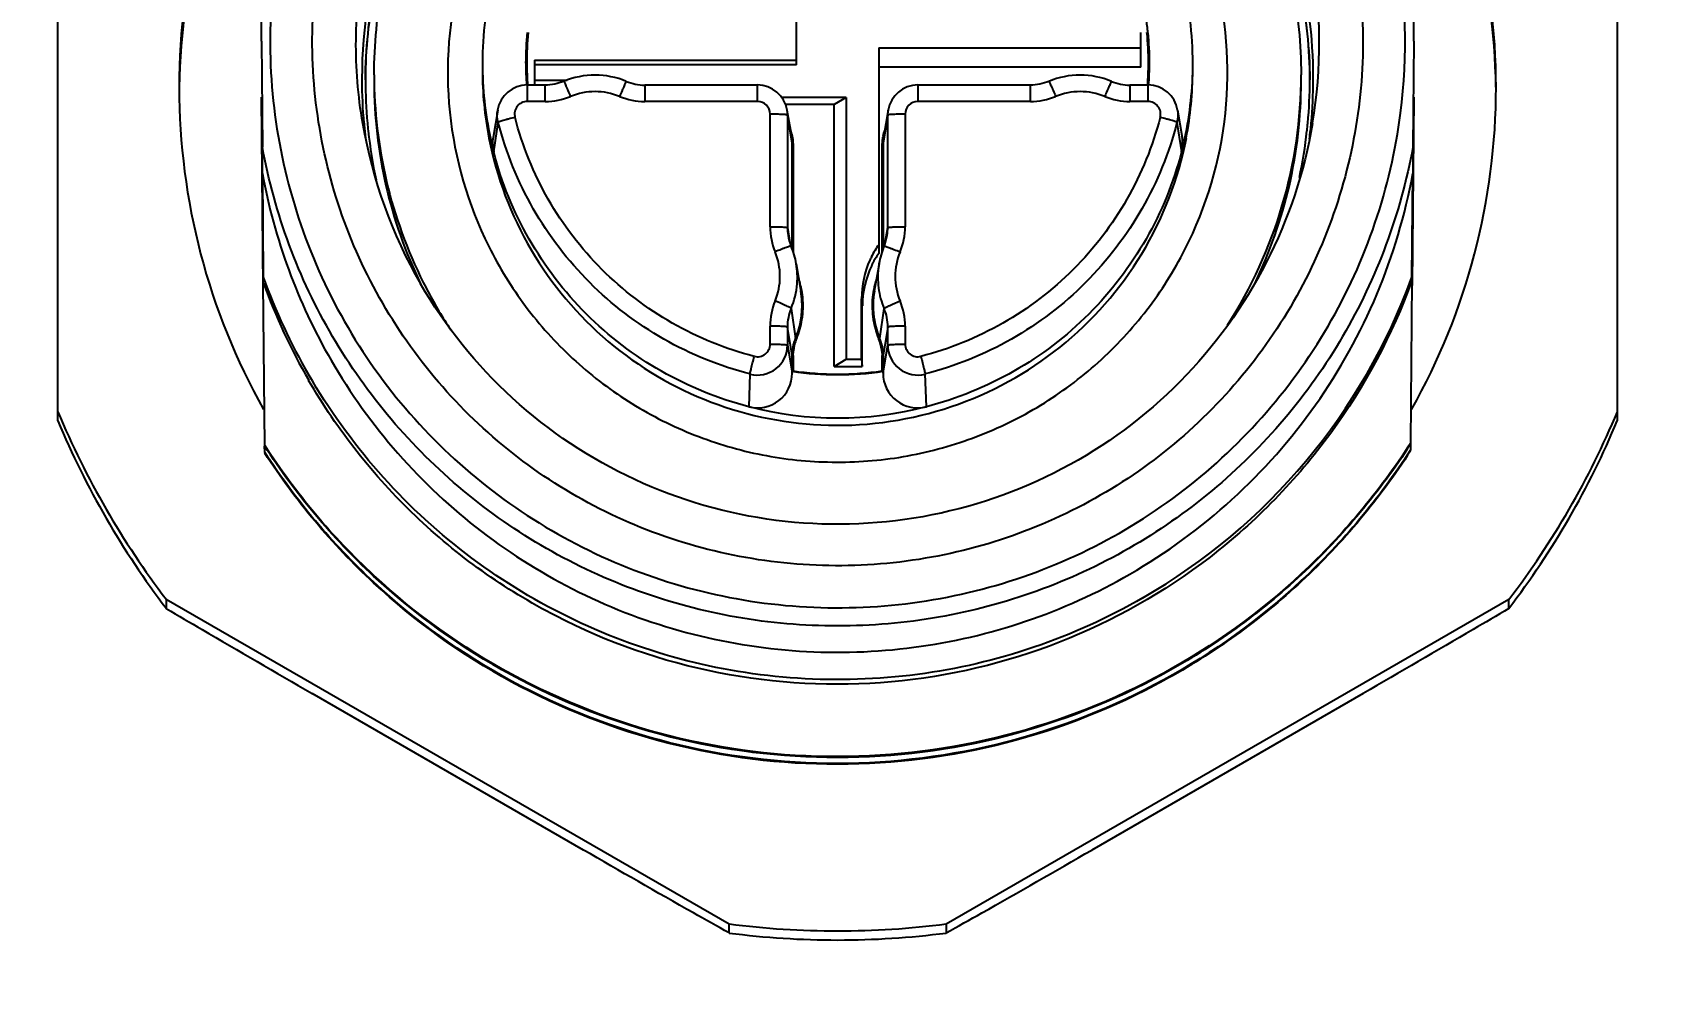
# Model space of a CAD drawing. Header units: millimetres. Extents: x 5828 to 6704, y 123 to 421.
# Drawn here: x 6369.071 to 6370.322, y 231.809 to 232.535 of the extents above; entities that cross this region are included whole.
import ezdxf

# ---------------------------------------------------------------- set-up
doc = ezdxf.new("R2010")
doc.units = ezdxf.units.MM
doc.layers.add('外形图', color=7, linetype='Continuous')
doc.layers.add('尺寸标注', color=7, linetype='Continuous')
doc.styles.add('微软雅黑', font='msyh.ttc', dxfattribs={"height": 1.5})
doc.dimstyles.new('尺寸标注_1_15比例', dxfattribs={"dimtxt": 1.5, "dimasz": 1.25, "dimexe": 0.5, "dimexo": 0.4, "dimgap": 0.5, "dimtad": 1, "dimdec": 1, "dimlfac": 15, "dimdsep": 46, "dimtxsty": '微软雅黑', "dimcen": 0.09, "dimadec": 0, "dimazin": 0, "dimtp": 0.01, "dimtm": 0.01, "dimtfac": 1, "dimtdec": 1, "dimtofl": 0, "dimtmove": 0, "dimatfit": 3, "dimfxl": 1, "dimtolj": 1, "dimarcsym": 0})

# ---------------------------------------------------------------- blocks, each defined once
blk = doc.blocks.new('*D926')
at = {"layer": 'Defpoints', "color": 0}
for p in [(6368.0234, 240.3345), (6379.7301, 240.3345), (6368.0234, 230.7566)]:
    blk.add_point(p, dxfattribs=at)
at = {"layer": '尺寸标注', "color": 0, "lineweight": -2}
for p, q in [((6368.4234, 240.3345), (6380.2301, 240.3345)), ((6379.7301, 232.0066), (6379.7301, 239.0845)), ((6368.4234, 230.7566), (6380.2301, 230.7566))]:
    blk.add_line(p, q, dxfattribs=at)
at = {"layer": '尺寸标注', "color": 0}
for points in [[(6379.9384, 239.0845), (6379.5218, 239.0845), (6379.7301, 240.3345)], [(6379.5218, 232.0066), (6379.9384, 232.0066), (6379.7301, 230.7566)]]:
    blk.add_solid(points, dxfattribs=at)
at = {"layer": '尺寸标注', "color": 0, "insert": (6378.451, 235.2135), "char_height": 1.5, "attachment_point": 5, "rotation": 90, "style": '微软雅黑'}
blk.add_mtext('\\A1;143.7', dxfattribs=at)

msp = doc.modelspace()

# ---------------------------------------------------------------- linework, layer by layer
at = {"layer": '外形图'}
for p, q in [((6369.09, 232.2363), (6369.09, 232.7426)), ((6370.29, 232.7426), (6370.29, 232.2363)), ((6369.6584, 232.51), (6369.6584, 232.6617)), ((6369.2467, 232.5284), (6369.2474, 232.6088)), ((6370.1334, 232.5284), (6370.1327, 232.6088)), ((6369.2467, 232.5284), (6369.2474, 232.4468)), ((6369.9234, 232.5084), (6369.9234, 232.5351)), ((6370.1334, 232.5284), (6370.1327, 232.4468)), ((6369.7217, 232.5233), (6369.9234, 232.5233)), ((6369.7217, 232.5233), (6369.7217, 232.3651)), ((6369.4567, 232.5137), (6369.6584, 232.5137)), ((6369.4567, 232.5137), (6369.4567, 232.4945)), ((6369.6584, 232.51), (6369.4567, 232.51)), ((6369.9234, 232.5084), (6369.7217, 232.5084)), ((6369.4651, 232.4945), (6369.4512, 232.4945)), ((6369.4512, 232.4945), (6369.4512, 232.4819)), ((6369.4567, 232.4982), (6369.482, 232.4982)), ((6369.4651, 232.4819), (6369.4651, 232.4945)), ((6369.6284, 232.4945), (6369.5416, 232.4945)), ((6369.5416, 232.4945), (6369.5416, 232.4819)), ((6369.6284, 232.4819), (6369.6284, 232.4945)), ((6369.8384, 232.4945), (6369.7517, 232.4945)), ((6369.7517, 232.4945), (6369.7517, 232.4819)), ((6369.8384, 232.4819), (6369.8384, 232.4945)), ((6369.9289, 232.4945), (6369.915, 232.4945)), ((6369.915, 232.4945), (6369.915, 232.4819)), ((6369.9289, 232.4819), (6369.9289, 232.4945)), ((6369.248, 232.3383), (6369.2467, 232.4853)), ((6369.4651, 232.4819), (6369.4512, 232.4819)), ((6369.6284, 232.4819), (6369.5416, 232.4819)), ((6369.6967, 232.485), (6369.6469, 232.485)), ((6369.6874, 232.4795), (6369.65, 232.4795)), ((6369.6967, 232.485), (6369.6874, 232.4795)), ((6369.6874, 232.2781), (6369.6874, 232.4795)), ((6369.6967, 232.485), (6369.6967, 232.2836)), ((6369.8384, 232.4819), (6369.7517, 232.4819)), ((6369.9289, 232.4819), (6369.915, 232.4819)), ((6370.1334, 232.4853), (6370.1321, 232.3403)), ((6369.4285, 232.4753), (6369.4249, 232.4543)), ((6369.6381, 232.3856), (6369.6381, 232.4722)), ((6369.6485, 232.4719), (6369.6464, 232.472)), ((6369.6511, 232.4753), (6369.6514, 232.4715)), ((6369.6511, 232.4753), (6369.6547, 232.4543)), ((6369.655, 232.4498), (6369.6514, 232.4715)), ((6369.6514, 232.4715), (6369.6514, 232.3849)), ((6369.7287, 232.4715), (6369.725, 232.4498)), ((6369.729, 232.4753), (6369.7254, 232.4543)), ((6369.7287, 232.4715), (6369.729, 232.4753)), ((6369.7287, 232.3849), (6369.7287, 232.4715)), ((6369.742, 232.4722), (6369.742, 232.3856)), ((6369.9516, 232.4753), (6369.9552, 232.4543)), ((6369.4254, 232.4432), (6369.4289, 232.4657)), ((6369.6547, 232.4543), (6369.655, 232.4498)), ((6369.725, 232.4498), (6369.7254, 232.4543)), ((6369.9512, 232.4657), (6369.9547, 232.4432)), ((6369.2474, 232.4266), (6369.2474, 232.4468)), ((6369.655, 232.3683), (6369.655, 232.4498)), ((6369.6558, 232.4495), (6369.655, 232.4417)), ((6369.6558, 232.4495), (6369.6558, 232.366)), ((6369.725, 232.4417), (6369.7243, 232.4495)), ((6369.7243, 232.3662), (6369.7243, 232.4495)), ((6369.725, 232.4498), (6369.725, 232.3684)), ((6370.1327, 232.4468), (6370.1327, 232.4266)), ((6369.2474, 232.4266), (6369.2481, 232.3468)), ((6370.132, 232.3468), (6370.1327, 232.4266)), ((6369.6514, 232.3849), (6369.6533, 232.3734)), ((6369.7267, 232.3734), (6369.7287, 232.3849)), ((6369.6582, 232.357), (6369.6618, 232.336)), ((6369.7219, 232.357), (6369.7183, 232.336)), ((6369.2481, 232.3422), (6369.2481, 232.3468)), ((6369.2492, 232.2174), (6369.2481, 232.3422)), ((6370.132, 232.3442), (6370.1309, 232.2191)), ((6370.132, 232.3468), (6370.132, 232.3442)), ((6369.709, 232.3247), (6369.7085, 232.3302)), ((6369.7085, 232.2836), (6369.7085, 232.3302)), ((6369.6543, 232.3226), (6369.6576, 232.2996)), ((6369.6632, 232.318), (6369.6635, 232.3247)), ((6369.709, 232.2781), (6369.709, 232.3247)), ((6369.7166, 232.3247), (6369.7169, 232.318)), ((6369.7225, 232.2996), (6369.7258, 232.3226)), ((6369.6381, 232.2952), (6369.6381, 232.3091)), ((6369.655, 232.2868), (6369.6514, 232.3084)), ((6369.6514, 232.3084), (6369.6514, 232.2946)), ((6369.6601, 232.3042), (6369.6618, 232.314)), ((6369.72, 232.3042), (6369.7183, 232.314)), ((6369.7287, 232.3084), (6369.725, 232.2868)), ((6369.7287, 232.2946), (6369.7287, 232.3084)), ((6369.742, 232.3091), (6369.742, 232.2952)), ((6369.6514, 232.2946), (6369.655, 232.2729)), ((6369.6576, 232.2996), (6369.6575, 232.2991)), ((6369.7226, 232.2991), (6369.7225, 232.2996)), ((6369.725, 232.2729), (6369.7287, 232.2946)), ((6369.655, 232.2729), (6369.655, 232.2868)), ((6369.6557, 232.2867), (6369.655, 232.2803)), ((6369.6558, 232.2864), (6369.655, 232.2787)), ((6369.6555, 232.2867), (6369.6553, 232.2856)), ((6369.6558, 232.2864), (6369.656, 232.2897)), ((6369.6558, 232.2864), (6369.6558, 232.2746)), ((6369.6874, 232.2781), (6369.6967, 232.2836)), ((6369.6874, 232.2781), (6369.709, 232.2781)), ((6369.6967, 232.2836), (6369.7085, 232.2836)), ((6369.7085, 232.2836), (6369.709, 232.2781)), ((6369.7241, 232.2897), (6369.7243, 232.2864)), ((6369.725, 232.2787), (6369.7243, 232.2864)), ((6369.7243, 232.2746), (6369.7243, 232.2864)), ((6369.7244, 232.2867), (6369.725, 232.2803)), ((6369.7248, 232.2856), (6369.7246, 232.2867)), ((6369.725, 232.2868), (6369.725, 232.2729)), ((6369.6226, 232.2723), (6369.6217, 232.2471)), ((6369.7584, 232.2471), (6369.7575, 232.2723)), ((6369.2492, 232.2122), (6369.2491, 232.2168)), ((6369.2495, 232.217), (6369.2492, 232.2174)), ((6369.2495, 232.217), (6369.2492, 232.2174)), ((6369.2492, 232.2168), (6369.2492, 232.2174)), ((6370.1309, 232.2191), (6370.1306, 232.2186)), ((6370.1309, 232.2191), (6370.1306, 232.2187)), ((6370.1309, 232.2191), (6370.1309, 232.2184)), ((6370.1309, 232.2184), (6370.1309, 232.2139)), ((6369.2495, 232.2118), (6369.2492, 232.2122)), ((6369.2495, 232.2117), (6369.2492, 232.2122)), ((6370.1309, 232.2139), (6370.1306, 232.2134)), ((6370.1309, 232.2139), (6370.1306, 232.2134)), ((6369.6065, 231.8492), (6369.1735, 232.0989)), ((6369.1735, 232.0989), (6369.1735, 232.0919)), ((6370.2065, 232.0989), (6369.7735, 231.8492)), ((6370.2065, 232.0919), (6370.2065, 232.0989)), ((6369.4945, 231.9061), (6369.2856, 232.0266)), ((6370.0945, 232.0266), (6369.8856, 231.9061)), ((6369.6065, 231.8423), (6369.6065, 231.8492)), ((6369.7735, 231.8492), (6369.7735, 231.8423))]:
    msp.add_line(p, q, dxfattribs=at)
for centre, radius, start, end in [((6369.6888, 232.4929), 0.5054, 150.5399, 179.9988), ((6369.6911, 232.4929), 0.5056, 0.0034, 29.4653), ((6369.6888, 232.4852), 0.5054, 150.649, 179.1295), ((6369.6913, 232.4852), 0.5054, 0.8701, 29.362), ((6369.691, 232.5268), 0.3697, 350.4032, 30.0387), ((6369.6909, 232.4995), 0.3652, 0.0023, 30.037), ((6369.6912, 232.5285), 0.4355, 352.6731, 10.4014), ((6369.6903, 232.5113), 0.2736, 166.007, 179.9733), ((6369.6897, 232.5113), 0.2736, 0.0267, 13.993), ((6369.6906, 232.5114), 0.2394, 5.5983, 8.1485), ((6369.6895, 232.5114), 0.2395, 174.3386, 179.9983), ((6369.6895, 232.5111), 0.2387, 174.2598, 179.9982), ((6369.6906, 232.5111), 0.2387, 0.0018, 5.7401), ((6369.6906, 232.5114), 0.2395, 0.0016, 5.5964), ((6369.6894, 232.5051), 0.2392, 177.2139, 178.4937), ((6369.6907, 232.5051), 0.2392, 1.5063, 2.7861), ((6369.6901, 232.5115), 0.2734, 180.0176, 192.1787), ((6369.6899, 232.5059), 0.2732, 180.0129, 190.9996), ((6369.6895, 232.5114), 0.2394, 180.0006, 184.0625), ((6369.6895, 232.5111), 0.2386, 180.0006, 183.9753), ((6369.6906, 232.5111), 0.2386, 356.0247, 359.9994), ((6369.6906, 232.5114), 0.2394, 355.9407, 359.9994), ((6369.69, 232.5115), 0.2734, 347.8213, 359.9824), ((6369.6901, 232.5059), 0.2732, 348.9967, 359.9871), ((6369.6888, 232.4929), 0.5054, 180.0027, 209.3777), ((6369.6884, 232.4996), 0.3644, 180, 180.1866), ((6369.6893, 232.4996), 0.3654, 180.1885, 185.4001), ((6369.6893, 232.4985), 0.3626, 180.0023, 185.2522), ((6369.6892, 232.5024), 0.3558, 180.0014, 206.6645), ((6369.6892, 232.4971), 0.3558, 180.0013, 205.8993), ((6369.4512, 232.4715), 0.0231, 89.9877, 170.3867), ((6369.5034, 232.4397), 0.0625, 67.3723, 112.6277), ((6369.6284, 232.4715), 0.0231, 9.6133, 90.0123), ((6369.7517, 232.4715), 0.0231, 89.9877, 170.3867), ((6369.8767, 232.4397), 0.0625, 67.3723, 112.6277), ((6369.9289, 232.4715), 0.0231, 9.6133, 90.0123), ((6369.6909, 232.5024), 0.3558, 327.2347, 359.9975), ((6369.6909, 232.4971), 0.3558, 334.1035, 359.9987), ((6369.6908, 232.4985), 0.3626, 354.7477, 359.9977), ((6369.6907, 232.4996), 0.3654, 354.5998, 359.8104), ((6369.6917, 232.4996), 0.3644, 359.8124, 360), ((6369.6913, 232.4929), 0.5054, 330.6246, 359.9972), ((6369.4512, 232.4722), 0.00972, 89.9444, 194.4507), ((6369.5034, 232.4404), 0.0491, 67.3729, 112.6271), ((6369.6284, 232.4722), 0.00972, 0.0393, 90.0393), ((6369.7517, 232.4722), 0.00972, 89.9607, 179.9607), ((6369.8767, 232.4404), 0.0491, 67.3729, 112.6271), ((6369.9289, 232.4722), 0.00972, 345.5493, 90.0556), ((6369.6892, 232.5268), 0.3698, 189.5997, 210.0358), ((6369.6888, 232.4995), 0.3648, 185.4008, 186.0079), ((6369.6889, 232.4995), 0.3649, 186.0081, 187.601), ((6369.6889, 232.4985), 0.3622, 185.2526, 186.2152), ((6369.6893, 232.4985), 0.3626, 186.2177, 192.2326), ((6369.6894, 232.5114), 0.2726, 192.1952, 194.4961), ((6369.6284, 232.4495), 0.0274, 11.2799, 22.5117), ((6369.6284, 232.4495), 0.0275, 0.8993, 11.2543), ((6369.7517, 232.4495), 0.0275, 169.7909, 179.1017), ((6369.7516, 232.4495), 0.0273, 168.7354, 169.7854), ((6369.7517, 232.4495), 0.0274, 157.4883, 168.7201), ((6369.6907, 232.5114), 0.2726, 345.5039, 347.8048), ((6369.6908, 232.4985), 0.3625, 348.0546, 353.7825), ((6369.6912, 232.4985), 0.3622, 353.7848, 354.7473), ((6369.6913, 232.4995), 0.3648, 352.6632, 353.7415), ((6369.6912, 232.4995), 0.3649, 353.7416, 354.5993), ((6369.6286, 232.4495), 0.0272, 0.0002, 0.8888), ((6369.7515, 232.4495), 0.0272, 179.1112, 179.9998), ((6369.689, 232.5076), 0.449, 190.4025, 210.0357), ((6369.6883, 232.3849), 0.0369, 180.0085, 189.5896), ((6369.6884, 232.3849), 0.037, 189.6201, 202.6659), ((6369.6917, 232.3849), 0.037, 337.3341, 350.3798), ((6369.6917, 232.3849), 0.0369, 350.4104, 359.9915), ((6369.5968, 232.3473), 0.0489, 337.3123, 22.6877), ((6369.5967, 232.3466), 0.0624, 9.6201, 22.6658), ((6369.78, 232.3302), 0.0716, 144.5811, 153.4209), ((6369.7834, 232.3466), 0.0624, 157.3341, 170.3798), ((6369.7832, 232.3473), 0.0489, 157.3123, 202.6877), ((6369.5966, 232.3466), 0.0625, 355.4901, 9.5705), ((6369.7799, 232.3247), 0.0708, 153.9072, 179.9981), ((6369.7798, 232.3303), 0.0713, 153.4273, 155.4924), ((6369.7799, 232.3246), 0.0709, 150.7682, 153.9056), ((6369.78, 232.3246), 0.071, 149.1943, 150.769), ((6369.7799, 232.3246), 0.0709, 145.2161, 149.1954), ((6369.7833, 232.3466), 0.0623, 170.4104, 179.9915), ((6369.6899, 232.507), 0.47, 199.9348, 210.0247), ((6369.6884, 232.5022), 0.4684, 199.9696, 210.076), ((6369.6892, 232.5024), 0.3558, 206.6616, 207.963), ((6369.5965, 232.3467), 0.0626, 337.3685, 355.4056), ((6369.5969, 232.3247), 0.0666, 7.5651, 17.3163), ((6369.7832, 232.3247), 0.0666, 162.6837, 172.4349), ((6369.7833, 232.3467), 0.0623, 180.0052, 187.5579), ((6369.6906, 232.5069), 0.4695, 299.956, 340.066), ((6369.6896, 232.5026), 0.3563, 207.9651, 213.4516), ((6369.5966, 232.325), 0.0661, 355.4901, 9.5705), ((6369.5968, 232.3247), 0.0667, 0.0052, 7.5579), ((6369.7833, 232.3247), 0.0667, 172.4421, 179.6517), ((6369.7833, 232.325), 0.0659, 170.4104, 179.9915), ((6369.7835, 232.3467), 0.0625, 187.5954, 202.6552), ((6369.5969, 232.325), 0.0658, 350.4023, 355.4618), ((6369.5969, 232.3247), 0.0666, 350.6799, 354.2655), ((6369.783, 232.3247), 0.0664, 179.6559, 180), ((6369.7832, 232.3247), 0.0666, 185.7344, 189.32), ((6369.7833, 232.325), 0.0659, 180.0041, 186.0634), ((6369.7832, 232.325), 0.0658, 186.0637, 189.5973), ((6369.5967, 232.3251), 0.0661, 337.3342, 350.3799), ((6369.5968, 232.3247), 0.0667, 337.9792, 350.672), ((6369.5968, 232.31), 0.0652, 0.9757, 3.5525), ((6369.7833, 232.3247), 0.0667, 189.328, 202.0208), ((6369.7832, 232.31), 0.0652, 176.4475, 179.0243), ((6369.7834, 232.3251), 0.0661, 189.6201, 202.6659), ((6369.6284, 232.2946), 0.0231, 255.4972, 359.9429), ((6369.6284, 232.2953), 0.00972, 255.4968, 359.9433), ((6369.6883, 232.2868), 0.0333, 172.4421, 179.9948), ((6369.6883, 232.2868), 0.0332, 170.4019, 172.4389), ((6369.6883, 232.2868), 0.0333, 164.8745, 170.4008), ((6369.6883, 232.2865), 0.0325, 172.4396, 174.2658), ((6369.6883, 232.2864), 0.0325, 164.8765, 172.4349), ((6369.6883, 232.2868), 0.0333, 157.9734, 164.8694), ((6369.6883, 232.2864), 0.0325, 157.3187, 164.8693), ((6369.6882, 232.2868), 0.0332, 157.3138, 157.9703), ((6369.597, 232.3246), 0.0665, 337.3138, 337.9776), ((6369.7831, 232.3246), 0.0665, 202.0224, 202.6862), ((6369.6917, 232.2864), 0.0326, 7.5954, 22.6552), ((6369.6919, 232.2868), 0.0332, 22.0297, 22.6862), ((6369.6917, 232.2868), 0.0333, 15.1306, 22.0266), ((6369.6918, 232.2868), 0.0333, 9.5992, 15.1255), ((6369.6918, 232.2865), 0.0325, 5.7342, 7.5604), ((6369.6918, 232.2868), 0.0332, 7.5611, 9.5981), ((6369.6918, 232.2868), 0.0333, 0.0052, 7.5579), ((6369.7517, 232.2946), 0.0231, 180.0571, 284.5028), ((6369.7517, 232.2953), 0.00972, 180.0567, 284.5032), ((6369.6882, 232.2718), 0.0357, 157.3141, 158.6213), ((6369.597, 232.3099), 0.0632, 337.314, 338.4228), ((6369.7831, 232.31), 0.0632, 201.6402, 202.686), ((6369.6918, 232.2718), 0.0357, 21.3786, 22.6859), ((6369.6284, 232.2729), 0.0267, 255.4972, 359.9429), ((6369.69, 232.5134), 0.2416, 261.6703, 278.3297), ((6369.69, 232.513), 0.2408, 261.8287, 278.1713), ((6369.7517, 232.2729), 0.0267, 180.0571, 284.5028), ((6369.689, 232.4932), 0.649, 202.6498, 217.4183), ((6369.69, 232.5122), 0.2737, 255.5424, 284.4576), ((6369.6912, 232.4931), 0.6489, 322.5806, 337.3514), ((6369.6889, 232.4862), 0.6489, 202.6486, 217.4194), ((6369.6907, 232.4864), 0.6494, 329.9695, 337.3481), ((6369.6905, 232.4867), 0.6497, 322.5855, 329.9618), ((6369.6901, 232.4954), 0.6515, 262.6337, 269.9962), ((6369.6901, 232.4884), 0.6515, 262.6337, 269.9962), ((6369.69, 232.4954), 0.6515, 270.0038, 277.3663), ((6369.69, 232.4884), 0.6515, 270.0038, 277.3663)]:
    msp.add_arc(centre, radius, start, end, dxfattribs=at)
for points, knots in [([(6369.34, 232.3267), (6369.3268, 232.3495), (6369.3048, 232.3979), (6369.2867, 232.4755), (6369.2841, 232.5551), (6369.2971, 232.6337), (6369.3252, 232.7082), (6369.3673, 232.7759), (6369.4218, 232.834), (6369.4866, 232.8804), (6369.5593, 232.9132), (6369.6369, 232.9313), (6369.7166, 232.9339), (6369.7953, 232.921), (6369.87, 232.8929), (6369.9377, 232.8508), (6369.9959, 232.7964), (6370.0269, 232.7532), (6370.0401, 232.7304)], [0, 0, 0, 0, 0.062472, 0.124933, 0.187391, 0.24985, 0.312318, 0.374799, 0.437296, 0.49981, 0.562338, 0.624876, 0.687419, 0.74996, 0.812492, 0.875011, 0.937514, 1, 1, 1, 1]), ([(6369.3246, 232.4651), (6369.321, 232.4863), (6369.3176, 232.5293), (6369.3236, 232.5937), (6369.3408, 232.6561), (6369.3685, 232.7145), (6369.4059, 232.7673), (6369.4671, 232.8278), (6369.562, 232.8822), (6369.6698, 232.9007), (6369.7555, 232.8929), (6369.8181, 232.8761), (6369.8767, 232.8487), (6369.9297, 232.8115), (6369.9755, 232.7658), (6370.0003, 232.7304), (6370.011, 232.7118)], [0, 0, 0, 0, 0.062513, 0.125025, 0.187543, 0.250071, 0.312612, 0.375167, 0.499847, 0.624564, 0.687161, 0.749753, 0.812335, 0.874905, 0.937459, 1, 1, 1, 1]), ([(6370.0071, 232.6823), (6369.9872, 232.7167), (6369.9357, 232.7794), (6369.8326, 232.8434), (6369.7144, 232.8709), (6369.5936, 232.859), (6369.483, 232.809), (6369.3944, 232.7261), (6369.3372, 232.6193), (6369.324, 232.5393), (6369.324, 232.4996)], [0, 0, 0, 0, 0.124969, 0.249992, 0.375055, 0.500124, 0.625166, 0.750158, 0.875096, 1, 1, 1, 1]), ([(6369.69, 232.8613), (6369.6663, 232.8613), (6369.6187, 232.8567), (6369.5501, 232.8359), (6369.4869, 232.8021), (6369.4315, 232.7567), (6369.386, 232.7014), (6369.3522, 232.6383), (6369.3314, 232.5698), (6369.3267, 232.5222), (6369.3267, 232.4985)], [0, 0, 0, 0, 0.125084, 0.250155, 0.375203, 0.50022, 0.625203, 0.750155, 0.875084, 1, 1, 1, 1]), ([(6369.3267, 232.4985), (6369.3269, 232.5221), (6369.3318, 232.5695), (6369.3528, 232.6376), (6369.3867, 232.7004), (6369.4322, 232.7554), (6369.4876, 232.8005), (6369.5506, 232.834), (6369.619, 232.8546), (6369.6664, 232.8593), (6369.69, 232.8593)], [0, 0, 0, 0, 0.124918, 0.249846, 0.374798, 0.499782, 0.624798, 0.749846, 0.874916, 1, 1, 1, 1]), ([(6369.3334, 232.5024), (6369.3334, 232.5256), (6369.338, 232.5723), (6369.3584, 232.6395), (6369.3916, 232.7015), (6369.4362, 232.7558), (6369.4906, 232.8004), (6369.5527, 232.8335), (6369.62, 232.8539), (6369.6667, 232.8585), (6369.69, 232.8585)], [0, 0, 0, 0, 0.124916, 0.249845, 0.374797, 0.49978, 0.624797, 0.749845, 0.874915, 1, 1, 1, 1]), ([(6370.0534, 232.4985), (6370.0534, 232.5222), (6370.0487, 232.5698), (6370.0279, 232.6383), (6369.9941, 232.7014), (6369.9486, 232.7567), (6369.8932, 232.8021), (6369.83, 232.8359), (6369.7614, 232.8567), (6369.7138, 232.8613), (6369.69, 232.8613)], [0, 0, 0, 0, 0.124916, 0.249845, 0.374797, 0.49978, 0.624797, 0.749845, 0.874916, 1, 1, 1, 1]), ([(6369.69, 232.8593), (6369.7137, 232.8593), (6369.7611, 232.8546), (6369.8295, 232.834), (6369.8925, 232.8005), (6369.9478, 232.7554), (6369.9933, 232.7004), (6370.0273, 232.6376), (6370.0483, 232.5695), (6370.0532, 232.5221), (6370.0534, 232.4985)], [0, 0, 0, 0, 0.125084, 0.250154, 0.375202, 0.500218, 0.625202, 0.750154, 0.875082, 1, 1, 1, 1]), ([(6369.69, 232.8585), (6369.7133, 232.8585), (6369.7601, 232.8539), (6369.8274, 232.8335), (6369.8895, 232.8004), (6369.9439, 232.7558), (6369.9885, 232.7015), (6370.0217, 232.6395), (6370.0421, 232.5723), (6370.0467, 232.5256), (6370.0467, 232.5024)], [0, 0, 0, 0, 0.125085, 0.250155, 0.375203, 0.50022, 0.625203, 0.750155, 0.875084, 1, 1, 1, 1]), ([(6369.6221, 232.7959), (6369.6045, 232.7919), (6369.5701, 232.7805), (6369.5224, 232.7545), (6369.4801, 232.7204), (6369.4446, 232.6793), (6369.4171, 232.6324), (6369.3923, 232.5646), (6369.385, 232.4731), (6369.4107, 232.3849), (6369.4486, 232.3235), (6369.485, 232.2831), (6369.528, 232.25), (6369.5763, 232.2251), (6369.6283, 232.2092), (6369.6643, 232.205), (6369.6823, 232.2046)], [0, 0, 0, 0, 0.062594, 0.125179, 0.187753, 0.250314, 0.312865, 0.375405, 0.499963, 0.62453, 0.687081, 0.749644, 0.812219, 0.874806, 0.9374, 1, 1, 1, 1]), ([(6369.6823, 232.2046), (6369.7007, 232.2041), (6369.7375, 232.2065), (6369.7911, 232.2202), (6369.8414, 232.2434), (6369.8865, 232.2754), (6369.925, 232.3151), (6369.9657, 232.3763), (6369.9945, 232.4653), (6369.989, 232.5587), (6369.965, 232.6281), (6369.9377, 232.6762), (6369.902, 232.7185), (6369.8593, 232.7536), (6369.8108, 232.7802), (6369.7758, 232.7918), (6369.7579, 232.796)], [0, 0, 0, 0, 0.062603, 0.1252, 0.18779, 0.25037, 0.312937, 0.375492, 0.500046, 0.624588, 0.68713, 0.749681, 0.812243, 0.874818, 0.937405, 1, 1, 1, 1]), ([(6370.0401, 232.7304), (6370.0533, 232.7075), (6370.0753, 232.6591), (6370.0934, 232.5816), (6370.096, 232.5019), (6370.083, 232.4234), (6370.0549, 232.3488), (6370.0128, 232.2812), (6369.9583, 232.2231), (6369.8935, 232.1767), (6369.8208, 232.1438), (6369.7431, 232.1257), (6369.6634, 232.1231), (6369.5848, 232.1361), (6369.5101, 232.1641), (6369.4424, 232.2062), (6369.3842, 232.2606), (6369.3532, 232.3038), (6369.34, 232.3267)], [0, 0, 0, 0, 0.062472, 0.124933, 0.187391, 0.24985, 0.312318, 0.374799, 0.437296, 0.49981, 0.562338, 0.624876, 0.687419, 0.74996, 0.812492, 0.875011, 0.937514, 1, 1, 1, 1]), ([(6369.2605, 232.6071), (6369.2553, 232.5786), (6369.2505, 232.5204), (6369.2609, 232.4335), (6369.2883, 232.3504), (6369.3316, 232.2743), (6369.3893, 232.2084), (6369.4588, 232.1552), (6369.5376, 232.1168), (6369.6224, 232.0948), (6369.7099, 232.09), (6369.7966, 232.1026), (6369.8791, 232.1322), (6369.9541, 232.1775), (6370.0185, 232.2368), (6370.07, 232.3077), (6370.1063, 232.3873), (6370.1195, 232.4442), (6370.1232, 232.473)], [0, 0, 0, 0, 0.062458, 0.124917, 0.187384, 0.249862, 0.312357, 0.374869, 0.437396, 0.499934, 0.562478, 0.625019, 0.687553, 0.750074, 0.812578, 0.875065, 0.937538, 1, 1, 1, 1]), ([(6369.4793, 232.4974), (6369.4794, 232.4974), (6369.4794, 232.4973), (6369.4795, 232.4971), (6369.4796, 232.4969), (6369.4799, 232.4963), (6369.4804, 232.4953), (6369.481, 232.4939), (6369.4817, 232.4922), (6369.4829, 232.4894), (6369.4838, 232.4873), (6369.4845, 232.4858)], [0, 0, 0, 0, 0.005166, 0.019507, 0.04313, 0.075832, 0.167285, 0.290599, 0.441345, 0.614056, 1, 1, 1, 1]), ([(6369.5274, 232.4974), (6369.5274, 232.4974), (6369.5273, 232.4973), (6369.5272, 232.4971), (6369.5271, 232.4969), (6369.5268, 232.4963), (6369.5264, 232.4953), (6369.5258, 232.4939), (6369.525, 232.4922), (6369.5238, 232.4894), (6369.5229, 232.4873), (6369.5223, 232.4858)], [0, 0, 0, 0, 0.005166, 0.019507, 0.04313, 0.075832, 0.167285, 0.290599, 0.441345, 0.614056, 1, 1, 1, 1]), ([(6369.8527, 232.4974), (6369.8527, 232.4974), (6369.8528, 232.4973), (6369.8528, 232.4971), (6369.853, 232.4969), (6369.8532, 232.4963), (6369.8537, 232.4953), (6369.8543, 232.4939), (6369.8551, 232.4922), (6369.8563, 232.4894), (6369.8572, 232.4873), (6369.8578, 232.4858)], [0, 0, 0, 0, 0.005166, 0.019507, 0.04313, 0.075832, 0.167285, 0.290599, 0.441345, 0.614056, 1, 1, 1, 1]), ([(6369.9007, 232.4974), (6369.9007, 232.4974), (6369.9007, 232.4973), (6369.9006, 232.4971), (6369.9004, 232.4969), (6369.9002, 232.4963), (6369.8997, 232.4953), (6369.8991, 232.4939), (6369.8983, 232.4922), (6369.8972, 232.4894), (6369.8962, 232.4873), (6369.8956, 232.4858)], [0, 0, 0, 0, 0.005166, 0.019507, 0.04313, 0.075832, 0.167285, 0.290599, 0.441345, 0.614056, 1, 1, 1, 1]), ([(6369.4418, 232.4697), (6369.4401, 232.4693), (6369.4378, 232.4687), (6369.4347, 232.4678), (6369.4328, 232.4672), (6369.4312, 232.4667), (6369.43, 232.4663), (6369.4293, 232.466), (6369.4289, 232.4658), (6369.4289, 232.4657)], [0, 0, 0, 0, 0.375493, 0.546102, 0.696533, 0.821081, 0.915097, 0.975188, 1, 1, 1, 1]), ([(6369.6259, 232.2858), (6369.604, 232.2915), (6369.5613, 232.3088), (6369.5066, 232.3505), (6369.4648, 232.4052), (6369.4475, 232.4478), (6369.4418, 232.4697)], [0, 0, 0, 0, 0.250122, 0.500168, 0.750124, 1, 1, 1, 1]), ([(6369.6464, 232.472), (6369.6458, 232.472), (6369.643, 232.4721), (6369.6402, 232.4722), (6369.6381, 232.4722)], [0, 0, 0, 0, 0.224573, 1, 1, 1, 1]), ([(6369.6514, 232.4715), (6369.6514, 232.4716), (6369.6511, 232.4716), (6369.6506, 232.4717), (6369.6496, 232.4718), (6369.6489, 232.4719), (6369.6485, 232.4719)], [0, 0, 0, 0, 0.078712, 0.273147, 0.582815, 1, 1, 1, 1]), ([(6369.729, 232.4716), (6369.729, 232.4716), (6369.7288, 232.4716), (6369.7287, 232.4716), (6369.7287, 232.4715)], [0, 0, 0, 0, 0.396755, 1, 1, 1, 1]), ([(6369.7337, 232.472), (6369.7327, 232.472), (6369.7311, 232.4719), (6369.7296, 232.4718), (6369.729, 232.4716)], [0, 0, 0, 0, 0.631376, 1, 1, 1, 1]), ([(6369.742, 232.4722), (6369.7412, 232.4722), (6369.7385, 232.4722), (6369.7357, 232.4721), (6369.7337, 232.472)], [0, 0, 0, 0, 0.268326, 1, 1, 1, 1]), ([(6369.9383, 232.4697), (6369.9326, 232.4478), (6369.9153, 232.4052), (6369.8735, 232.3505), (6369.8188, 232.3088), (6369.7761, 232.2915), (6369.7541, 232.2858)], [0, 0, 0, 0, 0.249876, 0.499832, 0.749878, 1, 1, 1, 1]), ([(6369.9512, 232.4657), (6369.9512, 232.4658), (6369.9507, 232.466), (6369.9501, 232.4663), (6369.9488, 232.4667), (6369.9473, 232.4672), (6369.9453, 232.4678), (6369.9423, 232.4687), (6369.9399, 232.4693), (6369.9383, 232.4697)], [0, 0, 0, 0, 0.024812, 0.084903, 0.178919, 0.303467, 0.453897, 0.624506, 1, 1, 1, 1]), ([(6370.0555, 232.4651), (6370.0492, 232.428), (6370.025, 232.3552), (6369.9577, 232.2624), (6369.8654, 232.1941), (6369.7567, 232.1568), (6369.6419, 232.1539), (6369.5316, 232.1858), (6369.436, 232.2493), (6369.3879, 232.3091), (6369.3691, 232.3417)], [0, 0, 0, 0, 0.12491, 0.249862, 0.374866, 0.499912, 0.624977, 0.750028, 0.87504, 1, 1, 1, 1]), ([(6369.4217, 232.4537), (6369.4276, 232.4237), (6369.4497, 232.365), (6369.5101, 232.2934), (6369.5908, 232.2458), (6369.6524, 232.2337), (6369.683, 232.2329)], [0, 0, 0, 0, 0.24985, 0.4998, 0.749862, 1, 1, 1, 1]), ([(6369.6226, 232.2723), (6369.5995, 232.2782), (6369.5546, 232.2964), (6369.4971, 232.3403), (6369.4531, 232.3978), (6369.4349, 232.4426), (6369.4289, 232.4657)], [0, 0, 0, 0, 0.250122, 0.500168, 0.750124, 1, 1, 1, 1]), ([(6369.683, 232.2329), (6369.7148, 232.2321), (6369.7793, 232.2418), (6369.8647, 232.2886), (6369.9289, 232.3617), (6369.9523, 232.4225), (6369.9584, 232.4537)], [0, 0, 0, 0, 0.250138, 0.500204, 0.750155, 1, 1, 1, 1]), ([(6369.9512, 232.4657), (6369.9452, 232.4426), (6369.927, 232.3978), (6369.883, 232.3403), (6369.8255, 232.2964), (6369.7806, 232.2782), (6369.7575, 232.2723)], [0, 0, 0, 0, 0.249876, 0.499832, 0.749878, 1, 1, 1, 1]), ([(6370.1327, 232.4468), (6370.128, 232.4212), (6370.1141, 232.3708), (6370.0806, 232.3), (6370.0353, 232.236), (6369.9796, 232.1809), (6369.9152, 232.1361), (6369.844, 232.1031), (6369.7682, 232.083), (6369.69, 232.0762), (6369.6119, 232.083), (6369.5361, 232.1031), (6369.4649, 232.1361), (6369.4005, 232.1809), (6369.3448, 232.236), (6369.2995, 232.3), (6369.266, 232.3708), (6369.2521, 232.4212), (6369.2474, 232.4468)], [0, 0, 0, 0, 0.062458, 0.124925, 0.187405, 0.2499, 0.312409, 0.374932, 0.437463, 0.5, 0.562537, 0.625068, 0.687591, 0.7501, 0.812595, 0.875075, 0.937542, 1, 1, 1, 1]), ([(6369.6217, 232.2471), (6369.5983, 232.2532), (6369.5528, 232.2716), (6369.4945, 232.3161), (6369.4499, 232.3744), (6369.4314, 232.4198), (6369.4254, 232.4432)], [0, 0, 0, 0, 0.250122, 0.500168, 0.750123, 1, 1, 1, 1]), ([(6369.9547, 232.4432), (6369.9486, 232.4198), (6369.9302, 232.3744), (6369.8856, 232.3161), (6369.8273, 232.2716), (6369.7818, 232.2532), (6369.7584, 232.2471)], [0, 0, 0, 0, 0.249877, 0.499832, 0.749878, 1, 1, 1, 1]), ([(6369.915, 232.1184), (6369.9431, 232.1346), (6369.9959, 232.1732), (6370.0607, 232.2465), (6370.1082, 232.3321), (6370.1268, 232.3947), (6370.1327, 232.4266)], [0, 0, 0, 0, 0.250102, 0.500132, 0.750093, 1, 1, 1, 1]), ([(6369.6381, 232.3856), (6369.6398, 232.3856), (6369.6423, 232.3855), (6369.6454, 232.3854), (6369.6474, 232.3854), (6369.649, 232.3853), (6369.6503, 232.3852), (6369.6509, 232.385), (6369.6514, 232.385), (6369.6514, 232.3849)], [0, 0, 0, 0, 0.379168, 0.550706, 0.701408, 0.825565, 0.918552, 0.977044, 1, 1, 1, 1]), ([(6369.7287, 232.3849), (6369.7287, 232.385), (6369.7292, 232.385), (6369.7298, 232.3852), (6369.7311, 232.3853), (6369.7327, 232.3854), (6369.7347, 232.3854), (6369.7378, 232.3855), (6369.7403, 232.3856), (6369.742, 232.3856)], [0, 0, 0, 0, 0.022956, 0.081448, 0.174435, 0.298592, 0.449294, 0.620832, 1, 1, 1, 1]), ([(6369.6543, 232.3707), (6369.6543, 232.3707), (6369.6538, 232.3706), (6369.6532, 232.3705), (6369.652, 232.3701), (6369.6505, 232.3696), (6369.6487, 232.3689), (6369.6458, 232.3678), (6369.6435, 232.3669), (6369.642, 232.3662)], [0, 0, 0, 0, 0.01954, 0.075341, 0.166666, 0.290251, 0.441488, 0.614643, 1, 1, 1, 1]), ([(6369.7258, 232.3707), (6369.7258, 232.3707), (6369.7263, 232.3706), (6369.7269, 232.3705), (6369.7281, 232.3701), (6369.7295, 232.3696), (6369.7314, 232.3689), (6369.7343, 232.3678), (6369.7365, 232.3669), (6369.7381, 232.3662)], [0, 0, 0, 0, 0.01954, 0.075341, 0.166666, 0.290251, 0.441488, 0.614643, 1, 1, 1, 1]), ([(6370.132, 232.3442), (6370.1169, 232.3025), (6370.0746, 232.223), (6369.9805, 232.1265), (6369.8632, 232.0601), (6369.732, 232.0292), (6369.5975, 232.0362), (6369.4703, 232.0805), (6369.3608, 232.1585), (6369.3052, 232.2291), (6369.283, 232.2674)], [0, 0, 0, 0, 0.125104, 0.250216, 0.375325, 0.500408, 0.625437, 0.750385, 0.875239, 1, 1, 1, 1]), ([(6369.6543, 232.3226), (6369.6543, 232.3228), (6369.6539, 232.323), (6369.6532, 232.3234), (6369.652, 232.324), (6369.6505, 232.3247), (6369.6487, 232.3256), (6369.6458, 232.3268), (6369.6435, 232.3278), (6369.642, 232.3285)], [0, 0, 0, 0, 0.025729, 0.086642, 0.181199, 0.305962, 0.456264, 0.626402, 1, 1, 1, 1]), ([(6369.7258, 232.3226), (6369.7258, 232.3228), (6369.7262, 232.323), (6369.7269, 232.3234), (6369.728, 232.324), (6369.7295, 232.3247), (6369.7314, 232.3256), (6369.7343, 232.3268), (6369.7365, 232.3278), (6369.7381, 232.3285)], [0, 0, 0, 0, 0.025729, 0.086642, 0.181199, 0.305962, 0.456264, 0.626402, 1, 1, 1, 1]), ([(6369.6514, 232.3084), (6369.6514, 232.3085), (6369.6509, 232.3086), (6369.6503, 232.3087), (6369.649, 232.3088), (6369.6474, 232.3089), (6369.6454, 232.309), (6369.6423, 232.3091), (6369.6398, 232.3091), (6369.6381, 232.3091)], [0, 0, 0, 0, 0.022956, 0.081448, 0.174435, 0.298592, 0.449294, 0.620832, 1, 1, 1, 1]), ([(6369.742, 232.3091), (6369.7403, 232.3091), (6369.7378, 232.3091), (6369.7347, 232.309), (6369.7327, 232.3089), (6369.7311, 232.3088), (6369.7298, 232.3087), (6369.7292, 232.3086), (6369.7287, 232.3085), (6369.7287, 232.3084)], [0, 0, 0, 0, 0.379168, 0.550706, 0.701408, 0.825565, 0.918552, 0.977044, 1, 1, 1, 1]), ([(6369.6381, 232.2952), (6369.6398, 232.2952), (6369.6423, 232.2952), (6369.6454, 232.2951), (6369.6474, 232.2951), (6369.649, 232.295), (6369.6503, 232.2949), (6369.6509, 232.2947), (6369.6514, 232.2947), (6369.6514, 232.2946)], [0, 0, 0, 0, 0.379168, 0.550706, 0.701408, 0.825565, 0.918552, 0.977044, 1, 1, 1, 1]), ([(6369.7287, 232.2946), (6369.7287, 232.2947), (6369.7292, 232.2947), (6369.7298, 232.2949), (6369.7311, 232.295), (6369.7327, 232.2951), (6369.7347, 232.2951), (6369.7378, 232.2952), (6369.7403, 232.2952), (6369.742, 232.2952)], [0, 0, 0, 0, 0.022956, 0.081448, 0.174435, 0.298592, 0.449294, 0.620832, 1, 1, 1, 1]), ([(6369.3003, 232.2829), (6369.315, 232.2575), (6369.3496, 232.2093), (6369.4143, 232.1488), (6369.4897, 232.1019), (6369.5728, 232.0707), (6369.6604, 232.0563), (6369.7492, 232.0592), (6369.8356, 232.0793), (6369.8896, 232.1037), (6369.915, 232.1184)], [0, 0, 0, 0, 0.124925, 0.249883, 0.374873, 0.49989, 0.624924, 0.749962, 0.874991, 1, 1, 1, 1]), ([(6369.6226, 232.2723), (6369.6226, 232.2727), (6369.6231, 232.2741), (6369.6237, 232.277), (6369.6247, 232.2811), (6369.6255, 232.2842), (6369.6259, 232.2858)], [0, 0, 0, 0, 0.093311, 0.315778, 0.633962, 1, 1, 1, 1]), ([(6369.7541, 232.2858), (6369.7546, 232.2842), (6369.7553, 232.2811), (6369.7564, 232.277), (6369.757, 232.2741), (6369.7575, 232.2727), (6369.7575, 232.2723)], [0, 0, 0, 0, 0.366037, 0.684222, 0.906689, 1, 1, 1, 1]), ([(6369.925, 232.1001), (6369.8984, 232.0847), (6369.8421, 232.0592), (6369.7518, 232.0382), (6369.6591, 232.0352), (6369.5676, 232.0503), (6369.4808, 232.0829), (6369.4021, 232.1318), (6369.3344, 232.195), (6369.2984, 232.2453), (6369.283, 232.2719)], [0, 0, 0, 0, 0.125009, 0.250038, 0.375076, 0.50011, 0.625127, 0.750117, 0.875075, 1, 1, 1, 1]), ([(6370.1309, 232.2184), (6370.1074, 232.1818), (6370.0508, 232.1141), (6369.9438, 232.0369), (6369.821, 231.9884), (6369.6901, 231.9718), (6369.5591, 231.988), (6369.4363, 232.036), (6369.3293, 232.1128), (6369.2727, 232.1803), (6369.2492, 232.2168)], [0, 0, 0, 0, 0.125098, 0.250202, 0.375298, 0.500367, 0.625386, 0.750337, 0.875208, 1, 1, 1, 1]), ([(6370.1306, 232.2186), (6370.1071, 232.1821), (6370.0505, 232.1145), (6369.9436, 232.0374), (6369.8209, 231.9891), (6369.6901, 231.9725), (6369.5593, 231.9886), (6369.4366, 232.0366), (6369.3296, 232.1132), (6369.273, 232.1805), (6369.2495, 232.217)], [0, 0, 0, 0, 0.125098, 0.250202, 0.375298, 0.500367, 0.625385, 0.750335, 0.875207, 1, 1, 1, 1]), ([(6370.1309, 232.2132), (6370.1074, 232.1766), (6370.0508, 232.1089), (6369.9438, 232.0317), (6369.821, 231.9832), (6369.6901, 231.9666), (6369.5591, 231.9828), (6369.4363, 232.0308), (6369.3293, 232.1076), (6369.2727, 232.175), (6369.2492, 232.2115)], [0, 0, 0, 0, 0.125098, 0.250202, 0.375298, 0.500367, 0.625386, 0.750337, 0.875208, 1, 1, 1, 1]), ([(6370.1306, 232.2134), (6370.1071, 232.1768), (6370.0505, 232.1093), (6369.9436, 232.0322), (6369.8209, 231.9838), (6369.6901, 231.9672), (6369.5593, 231.9834), (6369.4366, 232.0313), (6369.3296, 232.108), (6369.273, 232.1753), (6369.2495, 232.2117)], [0, 0, 0, 0, 0.125098, 0.250202, 0.375298, 0.500367, 0.625385, 0.750335, 0.875207, 1, 1, 1, 1]), ([(6369.1735, 232.0919), (6369.1827, 232.0865), (6369.2199, 232.0645), (6369.2574, 232.0429), (6369.2856, 232.0266)], [0, 0, 0, 0, 0.246068, 1, 1, 1, 1]), ([(6370.2065, 232.0919), (6370.1974, 232.0865), (6370.1602, 232.0645), (6370.1227, 232.0429), (6370.0945, 232.0266)], [0, 0, 0, 0, 0.246068, 1, 1, 1, 1]), ([(6369.6065, 231.8423), (6369.5974, 231.8474), (6369.5599, 231.8685), (6369.5226, 231.8899), (6369.4945, 231.9061)], [0, 0, 0, 0, 0.244352, 1, 1, 1, 1]), ([(6369.7735, 231.8423), (6369.7827, 231.8474), (6369.8202, 231.8685), (6369.8575, 231.8899), (6369.8856, 231.9061)], [0, 0, 0, 0, 0.244352, 1, 1, 1, 1])]:
    msp.add_open_spline(points, degree=3, knots=knots, dxfattribs=at)
for points in [[(6369.4793, 232.4974), (6369.4749, 232.4955), (6369.4699, 232.4945), (6369.4651, 232.4945)], [(6369.5274, 232.4974), (6369.5319, 232.4955), (6369.5368, 232.4945), (6369.5416, 232.4945)], [(6369.8527, 232.4974), (6369.8482, 232.4955), (6369.8433, 232.4945), (6369.8384, 232.4945)], [(6369.9007, 232.4974), (6369.9052, 232.4955), (6369.9101, 232.4945), (6369.915, 232.4945)], [(6369.4651, 232.4819), (6369.4717, 232.4819), (6369.4784, 232.4832), (6369.4845, 232.4858)], [(6369.5223, 232.4858), (6369.5284, 232.4832), (6369.5351, 232.4819), (6369.5416, 232.4819)], [(6369.8384, 232.4819), (6369.845, 232.4819), (6369.8517, 232.4832), (6369.8578, 232.4858)], [(6369.8956, 232.4858), (6369.9017, 232.4832), (6369.9084, 232.4819), (6369.915, 232.4819)], [(6369.4289, 232.4657), (6369.4281, 232.4688), (6369.4279, 232.4722), (6369.4285, 232.4753)], [(6369.9516, 232.4753), (6369.9521, 232.4722), (6369.952, 232.4688), (6369.9512, 232.4657)], [(6369.4249, 232.4543), (6369.4243, 232.4506), (6369.4245, 232.4468), (6369.4254, 232.4432)], [(6369.9547, 232.4432), (6369.9556, 232.4468), (6369.9558, 232.4506), (6369.9552, 232.4543)], [(6369.6381, 232.3856), (6369.6381, 232.379), (6369.6394, 232.3723), (6369.642, 232.3662)], [(6369.7381, 232.3662), (6369.7406, 232.3723), (6369.742, 232.379), (6369.742, 232.3856)], [(6369.7149, 232.3599), (6369.7107, 232.3507), (6369.7085, 232.3403), (6369.7085, 232.3302)], [(6369.642, 232.3285), (6369.6394, 232.3224), (6369.6381, 232.3157), (6369.6381, 232.3091)], [(6369.742, 232.3091), (6369.742, 232.3157), (6369.7406, 232.3224), (6369.7381, 232.3285)], [(6369.6543, 232.3226), (6369.6524, 232.3182), (6369.6514, 232.3133), (6369.6514, 232.3084)], [(6369.7287, 232.3084), (6369.7287, 232.3133), (6369.7277, 232.3182), (6369.7258, 232.3226)]]:
    msp.add_open_spline(points, degree=3, dxfattribs=at)

# ---------------------------------------------------------------- dimensions: what is measured, and where the dimension line sits
at = {"layer": '尺寸标注'}
dim = msp.add_linear_dim(base=(6379.7301, 240.3345), p1=(6368.0234, 230.7566), p2=(6368.0234, 240.3345), angle=90, dimstyle='尺寸标注_1_15比例', dxfattribs=at)
dim.commit()
dim.dimension.update_dxf_attribs({"geometry": '*D926', "text_midpoint": (6379.7301, 235.2135), "dimtype": 160})

doc.saveas('drawing.dxf')
